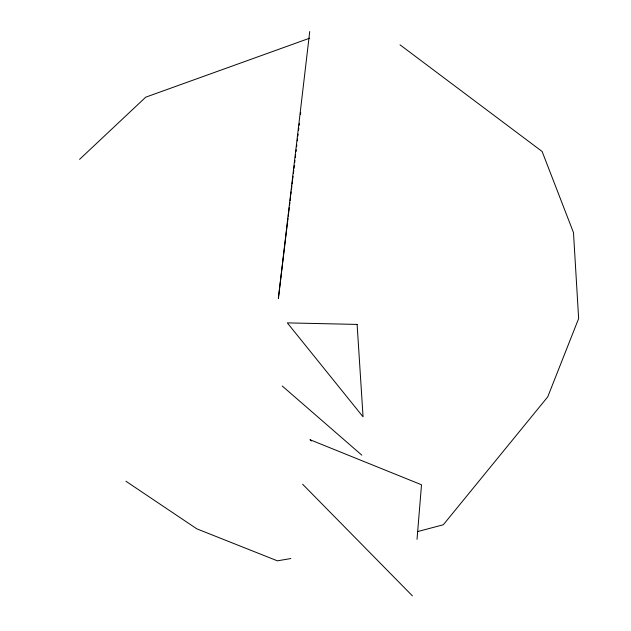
<?xml version="1.0" encoding="UTF-8"?>
<svg xmlns="http://www.w3.org/2000/svg" width="631" height="631" viewBox="0 0 631 631"><rect width="100%" height="100%" fill="white"/><g stroke="black" fill="none" stroke-linecap="round" stroke-linejoin="round"><path stroke-width="0.95" d="M417.028 539.339L421.508 484.782L309.971 439.697L311.454 440.974M309.726 31.55L278.374 298.447L288.012 218.216M288.249 216.259L289.306 207.457M289.542 205.501L289.897 202.567M290.134 200.611L290.599 196.691M290.836 194.734L291.191 191.8M291.427 189.844L291.893 185.932M292.129 183.976L292.484 181.042M292.721 179.086L293.068 176.152M293.423 173.209L293.778 170.275M294.014 168.319L294.361 165.385M294.716 162.451L294.953 160.495M295.308 157.561L295.655 154.627M296.01 151.685L296.247 149.728M296.594 146.794L296.83 144.838M297.304 140.926L297.54 138.97M297.887 136.036L298.124 134.08M298.597 130.167L298.834 128.203M299.181 125.269L299.417 123.313M300.474 114.511L300.711 112.555M79.577 159.367L145.737 97.174L309.647 38.191M417.793 531.531L443.325 524.755L547.74 396.852L578.643 318.537L573.484 232.61L542.124 151.487L400.03 44.84M290.859 558.53L277.403 560.833L196.801 528.833L125.916 481.232M282.238 386.006L361.823 455.156M302.635 484.229L412.39 595.853M357.114 324.421L287.326 322.883L363.062 416.846L357.114 324.421"/></g></svg>
